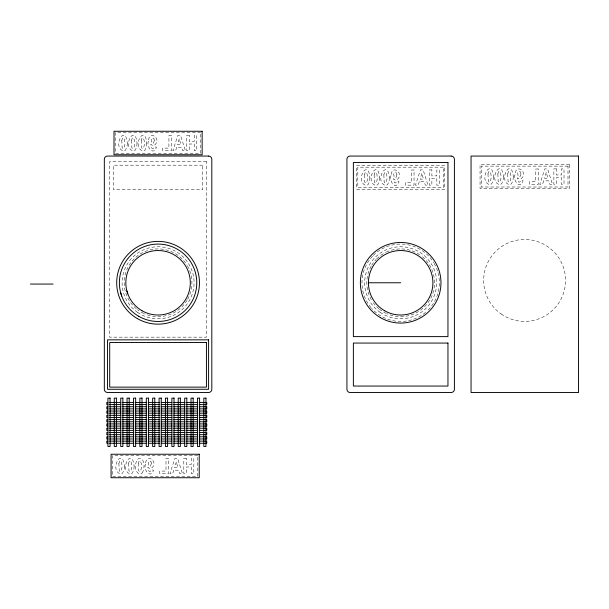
<?xml version="1.0" encoding="UTF-8"?>
<svg xmlns="http://www.w3.org/2000/svg" width="609" height="609" viewBox="0 0 609 609"><rect width="100%" height="100%" fill="white"/><g stroke="black" fill="none" stroke-linecap="round" stroke-linejoin="round"><path stroke-width="0.46" stroke-dasharray="3.04 2.28" d="M142.118 472.957C145.011 469.09 145.338 456.895 138.136 458.767C134.574 462.315 133.972 472.386 139.773 473.924A3.22 3.22 0 0 0 142.118 472.957M187.389 265.844A33.853 33.853 0 0 1 187.389 299.697M187.016 300.336A33.853 33.853 0 0 1 144.44 313.757M143.762 313.452A33.853 33.853 0 0 1 137.459 309.631M136.309 308.71A33.853 33.853 0 0 1 131.666 261.581M132.138 261.01A33.853 33.853 0 0 1 179.267 256.366M179.838 256.838A33.853 33.853 0 0 1 187.016 265.212M438.038 272.756A38.694 38.694 0 0 1 426.81 311.298M425.539 312.409A38.694 38.694 0 0 1 371.574 308.283M371.026 307.644A38.694 38.694 0 0 1 372.716 256.016M373.309 255.415A38.694 38.694 0 0 1 433.745 262.7M434.171 263.423A38.694 38.694 0 0 1 437.81 271.941M422.425 256.838A33.853 33.853 0 0 1 427.069 303.967M426.604 304.53A33.853 33.853 0 0 1 387.027 313.757M386.357 313.452A33.853 33.853 0 0 1 379.476 309.174M378.905 308.71A33.853 33.853 0 0 1 373.363 302.787M371.345 299.697A33.853 33.853 0 0 1 371.345 265.844M371.718 265.212A33.853 33.853 0 0 1 376.21 259.358M376.727 258.833A33.853 33.853 0 0 1 385.695 252.408M386.357 252.088A33.853 33.853 0 0 1 421.276 255.909M127.327 143.13L127.045 146.845L125.591 149.981A3.22 3.22 0 0 1 123.254 150.948C111.873 147.035 125.439 123.003 127.327 143.13M124.396 466.106L124.114 469.821L122.668 472.957A3.22 3.22 0 0 1 120.323 473.924C108.942 470.011 122.508 445.978 124.396 466.106M137.048 143.13L136.766 146.845L135.32 149.981A3.22 3.22 0 0 1 132.975 150.948C121.594 147.035 135.168 123.003 137.048 143.13M134.117 466.106L133.843 469.821L132.389 472.957A3.22 3.22 0 0 1 130.052 473.924C118.664 470.011 132.237 445.978 134.117 466.106M146.777 143.13L146.495 146.845L145.041 149.981A3.22 3.22 0 0 1 142.704 150.948C131.323 147.035 144.889 123.003 146.777 143.13M369.914 177.592L369.633 181.307L368.186 184.443A3.22 3.22 0 0 1 365.849 185.418C354.461 181.497 368.034 157.472 369.914 177.592M379.643 177.592L379.361 181.307L377.915 184.443A3.22 3.22 0 0 1 375.57 185.418C364.19 181.497 377.763 157.472 379.643 177.592M389.372 177.592L389.09 181.307L387.636 184.443A3.22 3.22 0 0 1 385.299 185.418C373.918 181.497 387.484 157.472 389.372 177.592M493.572 176.694L493.282 180.462L491.813 183.644A3.266 3.266 0 0 1 489.438 184.626C477.89 180.652 491.661 156.277 493.572 176.694M503.437 176.694L503.156 180.462L501.687 183.644A3.266 3.266 0 0 1 499.311 184.626C487.756 180.652 501.527 156.277 503.437 176.694M513.311 176.694L513.022 180.462L511.552 183.644A3.266 3.266 0 0 1 509.177 184.626C497.629 180.652 511.4 156.277 513.311 176.694M121.815 140.298L122.127 147.584L122.622 148.284L123.901 148.284C125.294 145.285 125.294 141.029 123.901 138.022L122.622 138.022L121.815 140.298M118.884 463.274L119.197 470.559L119.691 471.259L120.97 471.259C122.371 468.26 122.363 464.005 120.97 460.998L119.691 460.998L118.884 463.274M131.544 140.298L131.856 147.584L132.343 148.284L133.622 148.284C135.023 145.285 135.015 141.029 133.622 138.022L132.343 138.022L131.544 140.298M128.613 463.274L128.925 470.559L129.42 471.259L130.699 471.259C132.092 468.26 132.092 464.005 130.699 460.998L129.42 460.998L128.613 463.274M141.265 140.298L141.577 147.584L142.072 148.284L143.351 148.284C144.752 145.285 144.744 141.029 143.351 138.022L142.072 138.022L141.265 140.298M138.334 463.274L138.654 470.559L139.141 471.259L140.42 471.259C141.821 468.26 141.813 464.005 140.42 460.998L139.141 460.998L138.334 463.274M364.41 174.768L364.722 182.053L365.21 182.753L366.496 182.753C367.889 179.746 367.889 175.491 366.496 172.484L365.21 172.484L364.41 174.768M374.132 174.768L374.444 182.053L374.938 182.753L376.217 182.753C377.618 179.746 377.61 175.491 376.217 172.484L374.938 172.484L374.132 174.768M383.86 174.768L384.172 182.053L384.667 182.753L385.946 182.753C387.339 179.746 387.339 175.491 385.946 172.484L384.667 172.484L383.86 174.768M487.984 173.824L488.296 181.216L488.799 181.931L490.093 181.931C491.516 178.879 491.509 174.562 490.093 171.51L488.799 171.51L487.984 173.824M497.85 173.824L498.17 181.216L498.664 181.931L499.966 181.931C501.382 178.879 501.374 174.562 499.966 171.51L498.664 171.51L497.85 173.824M507.716 173.824L508.035 181.216L508.538 181.931L509.832 181.931C511.248 178.879 511.248 174.562 509.832 171.51L508.538 171.51L507.716 173.824M148.406 141.143C145.985 146.708 153.681 156.498 156.452 147.157L154.13 146.845L153.301 148.436L152.044 148.33L151.04 146.411L150.804 144.249L152.41 145.452A2.786 2.786 0 0 0 154.412 145.193C162.337 139.141 149.076 129.047 148.406 141.143M145.475 464.119C143.054 469.684 150.758 479.473 153.521 470.133L151.199 469.821L150.377 471.412L149.114 471.305L148.116 469.387L147.873 467.225L149.479 468.428A2.786 2.786 0 0 0 151.481 468.169C159.406 462.117 146.145 452.023 145.475 464.119M391.001 175.613C388.58 181.178 396.276 190.967 399.04 181.627L396.718 181.307L395.896 182.906L394.64 182.799L393.635 180.873L393.399 178.719L395.005 179.921A2.786 2.786 0 0 0 397.007 179.655C404.932 173.603 391.671 163.517 391.001 175.613M514.963 174.684C512.504 180.325 520.314 190.259 523.123 180.782L520.771 180.462L519.934 182.076L518.655 181.969L517.635 180.02L517.399 177.836L519.028 179.054A2.824 2.824 0 0 0 521.053 178.787C529.099 172.644 515.64 162.405 514.963 174.684M154.336 140.534L153.308 143.214L151.496 142.734L151.146 139.491L152.136 137.977L153.894 138.418L154.336 140.534M151.405 463.51L150.385 466.189L148.566 465.71L148.223 462.467L149.205 460.952L150.963 461.394L151.405 463.51M396.931 175.004L395.903 177.683L394.092 177.196L393.741 173.961L394.723 172.446L396.489 172.887L396.931 175.004M520.977 174.06L519.941 176.785L518.099 176.29L517.749 173.002L518.746 171.464L520.528 171.913L520.977 174.06M179.221 138.981L177.508 144.645L180.919 144.645L179.221 138.981M176.298 461.957L174.577 467.621L177.988 467.621L176.298 461.957M421.816 173.451L420.096 179.115L423.514 179.115L421.816 173.451M546.235 172.484L544.492 178.239L547.955 178.239L546.235 172.484M176.694 147.218L175.598 150.689L172.849 150.689L177.858 135.419L180.538 135.419L185.41 150.689L182.723 150.689L181.688 147.218L176.694 147.218M173.763 470.194L172.667 473.665L169.919 473.665L174.928 458.394L177.607 458.394L182.479 473.665L179.792 473.665L178.764 470.194L173.763 470.194M419.289 181.688L418.193 185.151L415.445 185.151L420.454 169.888L423.126 169.888L428.005 185.151L425.318 185.151L424.283 181.688L419.289 181.688M543.662 180.843L542.558 184.367L539.764 184.367L544.849 168.876L547.567 168.876L552.508 184.367L549.782 184.367L548.739 180.843L543.662 180.843M200.673 132.732L115.215 132.732L115.215 153.293L200.673 153.293L200.673 132.732M189.27 135.419L186.742 135.419L186.742 150.689L189.27 150.689L189.27 144.013L194.225 144.013L194.225 150.689L196.745 150.689L196.745 135.419L194.225 135.419L194.225 141.433L189.27 141.433L189.27 135.419M171.441 135.548L168.921 135.548L168.921 148.116L162.633 148.116L162.633 150.689L171.441 150.689L171.441 135.548M206.436 161.431L109.704 161.431L109.704 337.158L206.436 337.158L206.436 161.431M569.491 164.651L480.059 164.651L480.059 188.501L569.491 188.501L569.491 164.651M202.683 165.191L113.472 165.191L113.472 189.772L202.683 189.772L202.683 165.191M444.737 165.724L356.6 165.724L356.6 189.232L444.737 189.232L444.737 165.724M567.999 166.143L481.285 166.143L481.285 187.009L567.999 187.009L567.999 166.143M443.268 167.193L357.81 167.193L357.81 187.762L443.268 187.762L443.268 167.193M556.428 168.876L553.863 168.876L553.863 184.367L556.428 184.367L556.428 177.592L561.46 177.592L561.46 184.367L564.018 184.367L564.018 168.876L561.46 168.876L561.46 174.973L556.428 174.973L556.428 168.876M538.341 168.998L535.783 168.998L535.783 181.756L529.404 181.756L529.404 184.367L538.341 184.367L538.341 168.998M431.865 169.888L429.337 169.888L429.337 185.151L431.865 185.151L431.865 178.475L436.82 178.475L436.82 185.151L439.34 185.151L439.34 169.888L436.82 169.888L436.82 175.894L431.865 175.894L431.865 169.888M414.036 170.01L411.517 170.01L411.517 182.578L405.229 182.578L405.229 185.151L414.036 185.151L414.036 170.01M197.75 455.707L112.284 455.707L112.284 476.268L197.75 476.268L197.75 455.707M186.346 458.394L183.811 458.394L183.811 473.665L186.346 473.665L186.346 466.989L191.302 466.989L191.302 473.665L193.822 473.665L193.822 458.394L191.302 458.394L191.302 464.408L186.346 464.408L186.346 458.394M168.518 458.524L165.998 458.524L165.998 471.092L159.703 471.092L159.703 473.665L168.518 473.665L168.518 458.524M137.421 312.265A36.007 36.007 0 0 0 193.944 285.91A36.007 36.007 0 0 0 142.856 250.139A36.007 36.007 0 0 0 137.421 312.265M380.016 312.265A36.007 36.007 0 0 0 436.531 285.91A36.007 36.007 0 0 0 385.451 250.139A36.007 36.007 0 0 0 380.016 312.265M501.131 313.97A40.948 40.948 0 0 0 565.411 283.992A40.948 40.948 0 0 0 507.312 243.311A40.948 40.948 0 0 0 501.131 313.97"/><path stroke-width="0.91" d="M368.422 282.774L400.669 282.774M30.45 284.06L53.09 284.06M107.93 402.427L106.811 402.427L106.811 404.582L107.93 404.582M109.643 402.427L120.955 402.427M122.843 402.427L133.508 402.427M135.099 402.427L146.419 402.427M148.299 402.427L159.619 402.427M161.24 402.427L171.883 402.427M173.763 402.427L185.075 402.427M186.818 402.427L197.461 402.427M199.219 402.427L206.763 402.427L206.763 404.582L199.219 404.582M109.643 404.582L120.955 404.582M122.843 404.582L133.508 404.582M135.099 404.582L146.419 404.582M148.299 404.582L159.619 404.582M161.24 404.582L171.883 404.582M173.763 404.582L185.075 404.582M186.818 404.582L197.461 404.582M107.93 406.728L106.811 406.728L106.811 408.883L107.93 408.883M109.643 406.728L120.955 406.728M122.843 406.728L133.508 406.728M135.099 406.728L146.419 406.728M148.299 406.728L159.619 406.728M161.24 406.728L171.883 406.728M173.763 406.728L185.075 406.728M186.818 406.728L197.461 406.728M199.219 406.728L206.763 406.728L206.763 408.883L199.219 408.883M109.643 408.883L120.955 408.883M122.843 408.883L133.508 408.883M135.099 408.883L146.419 408.883M148.299 408.883L159.619 408.883M161.24 408.883L171.883 408.883M173.763 408.883L185.075 408.883M186.818 408.883L197.461 408.883M107.93 411.029L106.811 411.029L106.811 413.176L107.93 413.176M109.643 411.029L120.955 411.029M122.843 411.029L133.508 411.029M135.099 411.029L146.419 411.029M148.299 411.029L159.619 411.029M161.24 411.029L171.883 411.029M173.763 411.029L185.075 411.029M186.818 411.029L197.461 411.029M199.219 411.029L206.763 411.029L206.763 413.176L199.219 413.176M109.643 413.176L120.955 413.176M122.843 413.176L133.508 413.176M135.099 413.176L146.419 413.176M148.299 413.176L159.619 413.176M161.24 413.176L171.883 413.176M173.763 413.176L185.075 413.176M186.818 413.176L197.461 413.176M107.93 415.33L106.811 415.33L106.811 417.477L107.93 417.477M109.643 415.33L120.955 415.33M122.843 415.33L133.508 415.33M135.099 415.33L146.419 415.33M148.299 415.33L159.619 415.33M161.24 415.33L171.883 415.33M173.763 415.33L185.075 415.33M186.818 415.33L197.461 415.33M199.219 415.33L206.763 415.33L206.763 417.477L199.219 417.477M109.643 417.477L120.955 417.477M122.843 417.477L133.508 417.477M135.099 417.477L146.419 417.477M148.299 417.477L159.619 417.477M161.24 417.477L171.883 417.477M173.763 417.477L185.075 417.477M186.818 417.477L197.461 417.477M107.93 419.624L106.811 419.624L106.811 421.778L107.93 421.778M109.643 419.624L120.955 419.624M122.843 419.624L133.508 419.624M135.099 419.624L146.419 419.624M148.299 419.624L159.619 419.624M161.24 419.624L171.883 419.624M173.763 419.624L185.075 419.624M186.818 419.624L197.461 419.624M199.219 419.624L206.763 419.624L206.763 421.778L199.219 421.778M109.643 421.778L120.955 421.778M122.843 421.778L133.508 421.778M135.099 421.778L146.419 421.778M148.299 421.778L159.619 421.778M161.24 421.778L171.883 421.778M173.763 421.778L185.075 421.778M186.818 421.778L197.461 421.778M107.93 423.925L106.811 423.925L106.811 426.079L107.93 426.079M109.643 423.925L120.955 423.925M122.843 423.925L133.508 423.925M135.099 423.925L146.419 423.925M148.299 423.925L159.619 423.925M161.24 423.925L171.883 423.925M173.763 423.925L185.075 423.925M186.818 423.925L197.461 423.925M199.219 423.925L206.763 423.925L206.763 426.079L199.219 426.079M109.643 426.079L120.955 426.079M122.843 426.079L133.508 426.079M135.099 426.079L146.419 426.079M148.299 426.079L159.619 426.079M161.24 426.079L171.883 426.079M173.763 426.079L185.075 426.079M186.818 426.079L197.461 426.079M107.93 428.226L106.811 428.226L106.811 430.373L107.93 430.373M109.643 428.226L120.955 428.226M122.843 428.226L133.508 428.226M135.099 428.226L146.419 428.226M148.299 428.226L159.619 428.226M161.24 428.226L171.883 428.226M173.763 428.226L185.075 428.226M186.818 428.226L197.461 428.226M199.219 428.226L206.763 428.226L206.763 430.373L199.219 430.373M109.643 430.373L120.955 430.373M122.843 430.373L133.508 430.373M135.099 430.373L146.419 430.373M148.299 430.373L159.619 430.373M161.24 430.373L171.883 430.373M173.763 430.373L185.075 430.373M186.818 430.373L197.461 430.373M107.93 432.527L106.811 432.527L106.811 434.674L107.93 434.674M109.643 432.527L120.955 432.527M122.843 432.527L133.508 432.527M135.099 432.527L146.419 432.527M148.299 432.527L159.619 432.527M161.24 432.527L171.883 432.527M173.763 432.527L185.075 432.527M186.818 432.527L197.461 432.527M199.219 432.527L206.763 432.527L206.763 434.674L199.219 434.674M109.643 434.674L120.955 434.674M122.843 434.674L133.508 434.674M135.099 434.674L146.419 434.674M148.299 434.674L159.619 434.674M161.24 434.674L171.883 434.674M173.763 434.674L185.075 434.674M186.818 434.674L197.461 434.674M107.93 436.82L106.811 436.82L106.811 438.975L107.93 438.975M109.643 436.82L120.955 436.82M122.843 436.82L133.508 436.82M135.099 436.82L146.419 436.82M148.299 436.82L159.619 436.82M161.24 436.82L171.883 436.82M173.763 436.82L185.075 436.82M186.818 436.82L197.461 436.82M199.219 436.82L206.763 436.82L206.763 438.975L199.219 438.975M109.643 438.975L120.955 438.975M122.843 438.975L133.508 438.975M135.099 438.975L146.419 438.975M148.299 438.975L159.619 438.975M161.24 438.975L171.883 438.975M173.763 438.975L185.075 438.975M186.818 438.975L197.461 438.975M107.93 441.122L106.811 441.122L106.811 443.276L107.93 443.276M109.643 441.122L120.955 441.122M122.843 441.122L133.508 441.122M135.099 441.122L146.419 441.122M148.299 441.122L159.619 441.122M161.24 441.122L171.883 441.122M173.763 441.122L185.075 441.122M186.818 441.122L197.461 441.122M199.219 441.122L206.763 441.122L206.763 443.276L199.219 443.276M109.643 443.276L120.955 443.276M122.843 443.276L133.508 443.276M135.099 443.276L146.419 443.276M148.299 443.276L159.619 443.276M161.24 443.276L171.883 443.276M173.763 443.276L185.075 443.276M186.818 443.276L197.461 443.276M126.923 291.117L127.776 293.797M120.696 292.784L121.716 296.004M202.142 131.262L114.005 131.262L114.005 154.762L202.142 154.762L202.142 131.262M208.59 156.056L107.557 156.056A3.228 3.228 0 0 0 104.329 159.276L104.329 389.28A3.228 3.228 0 0 0 107.557 392.508L208.59 392.508A3.228 3.228 0 0 0 211.81 389.28L211.81 159.276A3.228 3.228 0 0 0 208.59 156.056M451.178 156.056L350.152 156.056A3.228 3.228 0 0 0 346.924 159.276L346.924 389.28A3.228 3.228 0 0 0 350.152 392.508L451.178 392.508A3.228 3.228 0 0 0 454.405 389.28L454.405 159.276A3.228 3.228 0 0 0 451.178 156.056M578.55 156.056L471.054 156.056L471.054 392.508L578.55 392.508L578.55 156.056M447.958 162.504L353.372 162.504L353.372 336.617L447.958 336.617L447.958 162.504M208.59 339.845L107.557 339.845L107.557 389.28L208.59 389.28L208.59 339.845M206.436 342.532L109.704 342.532L109.704 387.134L206.436 387.134L206.436 342.532M447.958 343.065L353.372 343.065L353.372 386.06L447.958 386.06L447.958 343.065M110.077 398.134L107.93 398.134L107.93 446.496L110.077 446.496L110.077 398.134M116.418 398.134L114.271 398.134L114.271 446.496L116.418 446.496L116.418 398.134M122.866 398.134L120.719 398.134L120.719 446.496L122.866 446.496L122.866 398.134M129.207 398.134L127.06 398.134L127.06 446.496L129.207 446.496L129.207 398.134M135.662 398.134L133.508 398.134L133.508 446.496L135.662 446.496L135.662 398.134M142.004 398.134L139.849 398.134L139.849 446.496L142.004 446.496L142.004 398.134M148.451 398.134L146.297 398.134L146.297 446.496L148.451 446.496L148.451 398.134M154.793 398.134L152.638 398.134L152.638 446.496L154.793 446.496L154.793 398.134M161.24 398.134L159.086 398.134L159.086 446.496L161.24 446.496L161.24 398.134M167.582 398.134L165.427 398.134L165.427 446.496L167.582 446.496L167.582 398.134M174.029 398.134L171.883 398.134L171.883 446.496L174.029 446.496L174.029 398.134M180.371 398.134L178.224 398.134L178.224 446.496L180.371 446.496L180.371 398.134M186.818 398.134L184.672 398.134L184.672 446.496L186.818 446.496L186.818 398.134M193.16 398.134L191.013 398.134L191.013 446.496L193.16 446.496L193.16 398.134M199.607 398.134L197.461 398.134L197.461 446.496L199.607 446.496L199.607 398.134M205.949 398.134L203.802 398.134L203.802 446.496L205.949 446.496L205.949 398.134M199.219 454.238L111.074 454.238L111.074 477.738L199.219 477.738L199.219 454.238M141.95 310.697A32.247 32.247 0 0 0 190.312 282.774A32.247 32.247 0 0 0 141.95 254.851A32.247 32.247 0 0 0 141.95 310.697M138.723 316.284A38.694 38.694 0 0 0 196.768 282.774A38.694 38.694 0 0 0 138.723 249.264A38.694 38.694 0 0 0 138.723 316.284M137.383 318.606A41.382 41.382 0 0 0 199.455 282.774A41.382 41.382 0 0 0 137.383 246.934A41.382 41.382 0 0 0 137.383 318.606M380.511 317.677A40.308 40.308 0 0 0 440.969 282.774A40.308 40.308 0 0 0 380.511 247.871A40.308 40.308 0 0 0 380.511 317.677M384.545 310.697A32.247 32.247 0 0 0 432.908 282.774A32.247 32.247 0 0 0 384.545 254.851A32.247 32.247 0 0 0 384.545 310.697"/></g></svg>
